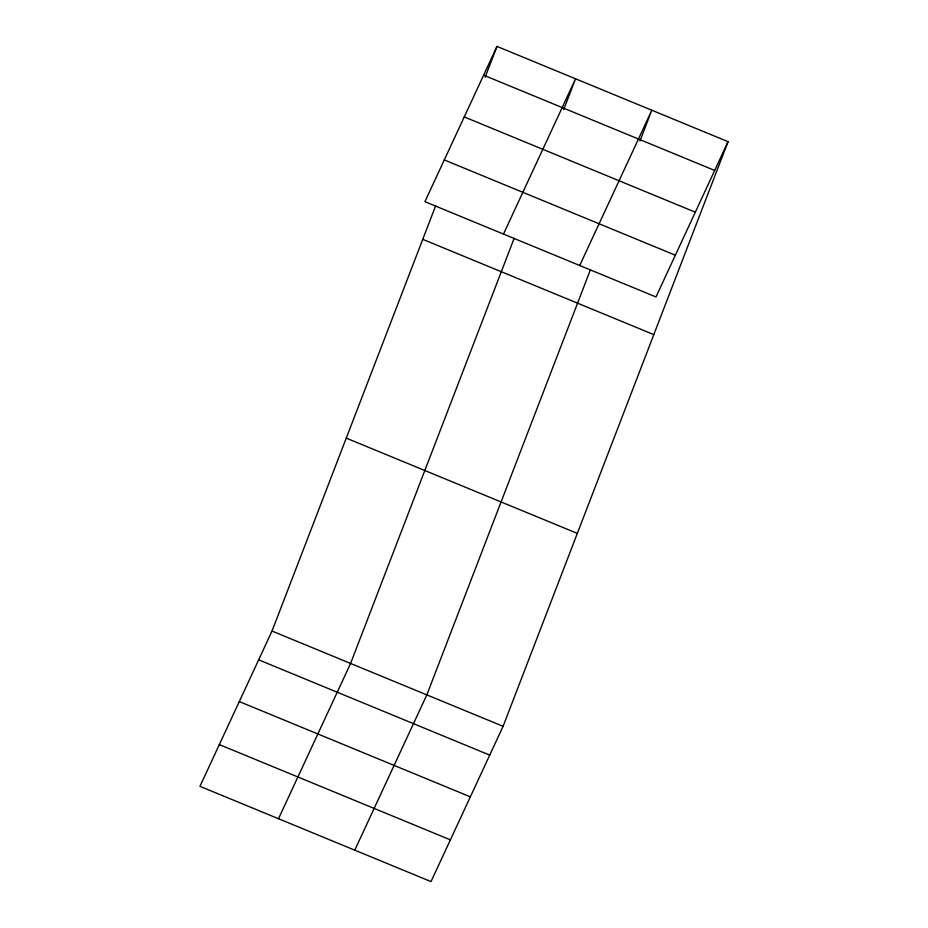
<?xml version="1.0" encoding="UTF-8"?>
<svg xmlns="http://www.w3.org/2000/svg" width="928" height="928" viewBox="0 0 928 928"><rect width="100%" height="100%" fill="white"/><g stroke="black" fill="none" stroke-linecap="round" stroke-linejoin="round"><path stroke-width="1.39" d="M728.051 141.671L655.98 296.948L424.908 201.678L496.99 46.4L728.051 141.671L503.092 726.322L431.01 881.6L199.949 786.329L272.02 631.052L435.638 205.842M485.124 77.221L496.99 46.4M514.193 238.229L350.587 663.45L278.516 818.716M563.69 109.608L575.546 78.787L503.475 234.065M590.452 269.677L426.834 694.886L354.763 850.164M639.937 141.044L651.804 110.235L579.722 265.501M483.627 75.168L714.699 170.45M464.255 116.916L695.316 212.187M444.292 159.929L675.352 255.2M422.75 239.331L653.811 334.614M346.26 438.12L577.332 533.391M272.02 631.052L503.092 726.322M258.668 659.831L489.729 755.102M239.285 701.568L470.357 796.85M219.321 744.581L450.393 839.852"/></g></svg>
